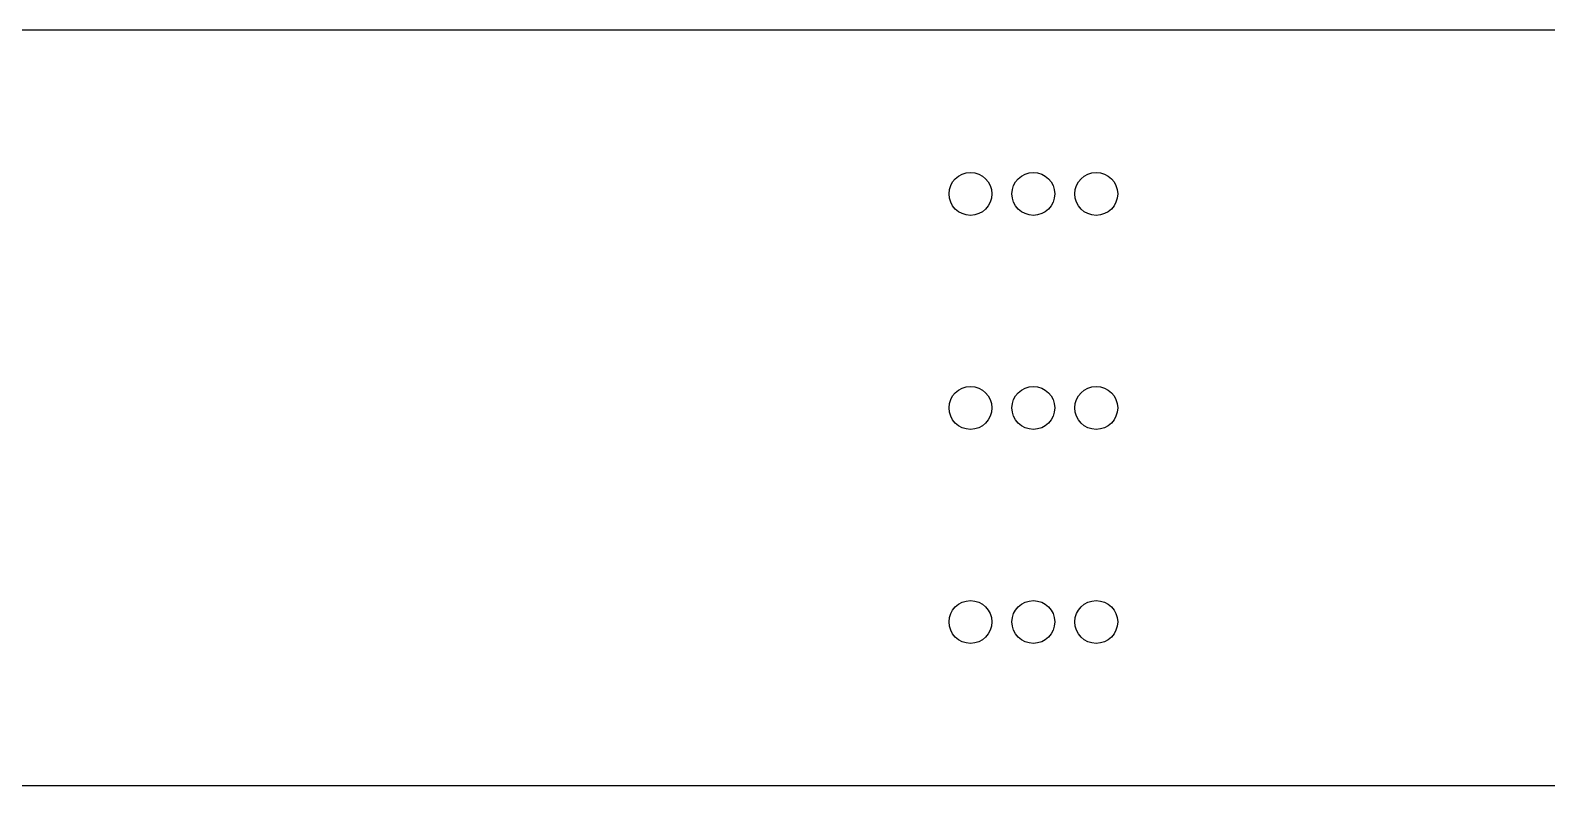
# Model space of a CAD drawing. Header units: millimetres. Extents: x 60229 to 91621, y 21923 to 36546.
# Drawn here: x 82695.8 to 82816.3, y 29709.6 to 29769.6 of the extents above; entities that cross this region are included whole.
import ezdxf

# ---------------------------------------------------------------- set-up
doc = ezdxf.new("R2010")
doc.units = ezdxf.units.MM
doc.layers.add('속판', color=3, linetype='Continuous')

msp = doc.modelspace()

# ---------------------------------------------------------------- linework, layer by layer
at = {"color": 253, "lineweight": -2}
msp.add_lwpolyline([(82520.79, 29709.64), (82825.5, 29709.64), (82825.5, 29769.64), (82520.79, 29769.64)], close=True, dxfattribs=at)
at = {"layer": '속판', "color": 3, "lineweight": -2}
for centre in [(82770.5, 29756.64), (82775.5, 29756.64), (82780.5, 29756.64), (82770.5, 29739.64), (82775.5, 29739.64), (82780.5, 29739.64), (82770.5, 29722.64), (82775.5, 29722.64), (82780.5, 29722.64)]:
    msp.add_circle(centre, 1.7, dxfattribs=at)

doc.saveas('drawing.dxf')
